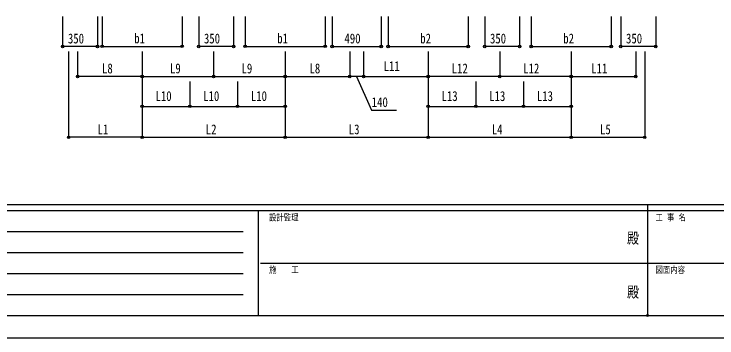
# Model space of a CAD drawing. Units: millimetres, scale not verified. Extents: x -12615 to 12615, y -8910 to 8910.
# Drawn here: x -6359 to 679, y -8910 to -5665 of the extents above; entities that cross this region are included whole.
import ezdxf
from ezdxf.enums import TextEntityAlignment as Align

# ---------------------------------------------------------------- set-up
doc = ezdxf.new("R2010")
doc.units = ezdxf.units.MM
doc.header["$LTSCALE"] = 40
doc.header["$PDMODE"] = 32
doc.header["$PDSIZE"] = 20
doc.layers.add('0-6_YKK_D', color=6, linetype='Continuous')
doc.layers.add('0-7_YKK_ZWAK', color=7, linetype='Continuous')
doc.styles.add('ＭＳ ゴシック', font='')
doc.styles.get('ＭＳ ゴシック').set_extended_font_data('MS Gothic')

msp = doc.modelspace()

# ---------------------------------------------------------------- linework, layer by layer
at = {"layer": '0-6_YKK_D'}
for p, q in [((-5872.16, -5690.05), (-5872.16, -5991.05)), ((-5522.16, -5690.05), (-5522.16, -5991.05)), ((-5476.16, -5690.05), (-5476.16, -5990.05)), ((-4676.16, -5690.05), (-4676.16, -5990.05)), ((-4510.16, -5690.05), (-4510.16, -5991.05)), ((-4160.16, -5690.05), (-4160.16, -5991.05)), ((-4044.16, -5690.05), (-4044.16, -5990.06)), ((-3244.16, -5690.05), (-3244.16, -5990.06)), ((-3173.16, -5690.05), (-3173.16, -5991.06)), ((-2683.16, -5690.05), (-2683.16, -5991.06)), ((-2612.16, -5690.05), (-2612.16, -5991.05)), ((-1812.16, -5690.05), (-1812.16, -5991.05)), ((-1646.16, -5690.05), (-1646.16, -5991.05)), ((-1296.16, -5690.05), (-1296.16, -5991.05)), ((-1180.16, -5690.05), (-1180.16, -5991.06)), ((-380.16, -5690.05), (-380.16, -5991.06)), ((-284.16, -5690.05), (-284.16, -5991.05)), ((65.84, -5690.05), (65.84, -5991.05)), ((-5522.16, -5990.05), (-5872.16, -5990.05)), ((-5812.16, -6039.05), (-5812.16, -6901.05)), ((-5722.16, -6039.05), (-5722.16, -6291.05)), ((-5476.16, -5989.05), (-4676.16, -5989.05)), ((-5076.16, -6039.05), (-5076.16, -6291.05)), ((-5076.16, -6039.05), (-5076.16, -6291.05)), ((-5076.16, -6039.05), (-5076.16, -6901.05)), ((-5076.16, -6039.05), (-5076.16, -6901.05)), ((-4160.16, -5990.05), (-4510.16, -5990.05)), ((-4360.16, -6039.05), (-4360.16, -6291.05)), ((-4360.16, -6039.05), (-4360.16, -6291.05)), ((-4044.16, -5989.06), (-3244.16, -5989.06)), ((-3644.16, -6039.05), (-3644.16, -6291.05)), ((-3644.16, -6039.05), (-3644.16, -6291.05)), ((-3644.16, -6039.05), (-3644.16, -6901.05)), ((-3644.16, -6039.05), (-3644.16, -6901.05)), ((-3173.16, -5990.06), (-2683.16, -5990.06)), ((-2998.16, -6039.05), (-2998.16, -6291.05)), ((-2998.16, -6039.05), (-2998.16, -6291.05)), ((-2858.16, -6039.05), (-2858.16, -6291.05)), ((-2858.16, -6039.05), (-2858.16, -6291.05)), ((-2612.16, -5990.05), (-1812.16, -5990.05)), ((-2212.16, -6039.05), (-2212.16, -6291.05)), ((-2212.16, -6039.05), (-2212.16, -6901.05)), ((-2212.16, -6039.05), (-2212.16, -6901.05)), ((-2212.16, -6039.05), (-2212.16, -6291.05)), ((-1296.16, -5990.05), (-1646.16, -5990.05)), ((-1496.16, -6039.05), (-1496.16, -6291.05)), ((-1496.16, -6039.05), (-1496.16, -6291.05)), ((-1180.16, -5990.06), (-380.16, -5990.06)), ((-780.16, -6039.05), (-780.16, -6291.05)), ((-780.16, -6039.05), (-780.16, -6291.05)), ((-780.16, -6039.05), (-780.16, -6901.05)), ((-780.16, -6039.05), (-780.16, -6901.05)), ((65.84, -5990.05), (-284.16, -5990.05)), ((-134.16, -6039.05), (-134.16, -6291.05)), ((-44.16, -6039.05), (-44.16, -6901.05)), ((-5076.16, -6290.05), (-5722.16, -6290.05)), ((-5076.16, -6290.05), (-4360.16, -6290.05)), ((-4360.16, -6290.05), (-3644.16, -6290.05)), ((-3644.16, -6290.05), (-2998.16, -6290.05)), ((-2858.16, -6290.05), (-2998.16, -6290.05)), ((-2858.16, -6290.05), (-2212.16, -6290.05)), ((-1496.16, -6290.05), (-2212.16, -6290.05)), ((-780.16, -6290.05), (-1496.16, -6290.05)), ((-780.16, -6290.05), (-134.16, -6290.05)), ((-5076.16, -6340.05), (-5076.16, -6591.05)), ((-4598.83, -6340.05), (-4598.83, -6591.05)), ((-4598.83, -6340.05), (-4598.83, -6591.05)), ((-4121.49, -6340.05), (-4121.49, -6591.05)), ((-4121.49, -6340.05), (-4121.49, -6591.05)), ((-3644.16, -6340.05), (-3644.16, -6591.05)), ((-2212.16, -6340.05), (-2212.16, -6591.05)), ((-1734.83, -6340.05), (-1734.83, -6591.05)), ((-1734.83, -6340.05), (-1734.83, -6591.05)), ((-1257.49, -6340.05), (-1257.49, -6591.05)), ((-1257.49, -6340.05), (-1257.49, -6591.05)), ((-780.16, -6340.05), (-780.16, -6591.05)), ((-5076.16, -6590.05), (-4598.83, -6590.05)), ((-4598.83, -6590.05), (-4121.49, -6590.05)), ((-4121.49, -6590.05), (-3644.16, -6590.05)), ((-2212.16, -6590.05), (-1734.83, -6590.05)), ((-1734.83, -6590.05), (-1257.49, -6590.05)), ((-1257.49, -6590.05), (-780.16, -6590.05)), ((-5076.16, -6900.05), (-5812.16, -6900.05)), ((-5076.16, -6900.05), (-3644.16, -6900.05)), ((-3644.16, -6900.05), (-2212.16, -6900.05)), ((-2212.16, -6900.05), (-780.16, -6900.05)), ((-780.16, -6900.05), (-44.16, -6900.05))]:
    msp.add_line(p, q, dxfattribs=at)
msp.add_lwpolyline([(-2928.16, -6290.05), (-2779.42, -6629.02), (-2530.62, -6629.02)], dxfattribs=at)
for centre in [(-5872.16, -5990.05), (-5522.16, -5990.05), (-5476.16, -5989.05), (-4676.16, -5989.05), (-4510.16, -5990.05), (-4160.16, -5990.05), (-4044.16, -5989.06), (-3244.16, -5989.06), (-3173.16, -5990.06), (-2683.16, -5990.06), (-2612.16, -5990.05), (-1812.16, -5990.05), (-1646.16, -5990.05), (-1296.16, -5990.05), (-1180.16, -5990.06), (-380.16, -5990.06), (-284.16, -5990.05), (65.84, -5990.05), (-5722.16, -6290.05), (-5076.16, -6290.05), (-5076.16, -6290.05), (-4360.16, -6290.05), (-4360.16, -6290.05), (-3644.16, -6290.05), (-3644.16, -6290.05), (-2998.16, -6290.05), (-2998.16, -6290.05), (-2858.16, -6290.05), (-2858.16, -6290.05), (-2212.16, -6290.05), (-2212.16, -6290.05), (-1496.16, -6290.05), (-1496.16, -6290.05), (-780.16, -6290.05), (-780.16, -6290.05), (-134.16, -6290.05), (-5076.16, -6590.05), (-4598.83, -6590.05), (-4598.83, -6590.05), (-4121.49, -6590.05), (-4121.49, -6590.05), (-3644.16, -6590.05), (-2212.16, -6590.05), (-1734.83, -6590.05), (-1734.83, -6590.05), (-1257.49, -6590.05), (-1257.49, -6590.05), (-780.16, -6590.05), (-5812.16, -6900.05), (-5076.16, -6900.05), (-5076.16, -6900.05), (-3644.16, -6900.05), (-3644.16, -6900.05), (-2212.16, -6900.05), (-2212.16, -6900.05), (-780.16, -6900.05), (-780.16, -6900.05), (-44.16, -6900.05)]:
    msp.add_circle(centre, 12.75, dxfattribs=at)
at = {"layer": '0-7_YKK_ZWAK'}
for p, q in [((11685.06, -7575), (-11714.94, -7575)), ((-14.94, -7575), (-14.94, -8685)), ((-3914.94, -7635), (-11714.94, -7635)), ((-3914.94, -7635), (-3914.94, -8685)), ((-14.94, -7635), (-3914.94, -7635)), ((3885.06, -7635), (-14.94, -7635)), ((-11587.44, -7845), (-4064.94, -7845)), ((-11587.44, -8055), (-4064.94, -8055)), ((-3892.44, -8160), (-14.94, -8160)), ((-14.94, -8160), (3885.06, -8160)), ((-11587.44, -8265), (-4064.94, -8265)), ((-11587.44, -8475), (-4064.94, -8475)), ((-11714.94, -8685), (-3914.94, -8685)), ((-3914.94, -8685), (-14.94, -8685)), ((-14.94, -8685), (3885.06, -8685))]:
    msp.add_line(p, q, dxfattribs=at)
msp.add_lwpolyline([(-12615, -8910), (12615, -8910), (12615, 8910), (-12615, 8910)], close=True, dxfattribs=at)
msp.add_point((-14.94, -8685), dxfattribs=at)

# ---------------------------------------------------------------- texts
at = {"layer": '0-6_YKK_D', "style": 'ＭＳ ゴシック', "width": 0.8}
for s, p in [('350', (-5819.56, -5989.05)), ('b1', (-5155.36, -5988.05)), ('350', (-4457.56, -5989.05)), ('b1', (-3723.36, -5988.06)), ('490', (-3050.56, -5989.06)), ('b2', (-2291.36, -5989.05)), ('350', (-1593.56, -5989.05)), ('b2', (-859.36, -5989.06)), ('350', (-231.56, -5989.05)), ('L8', (-5478.36, -6289.05)), ('L9', (-4797.36, -6289.05)), ('L9', (-4081.36, -6289.05)), ('L8', (-3400.36, -6289.05)), ('L11', (-2657.56, -6266.05)), ('L12', (-1976.56, -6289.05)), ('L12', (-1260.56, -6289.05)), ('L11', (-579.56, -6289.05)), ('L10', (-4942.63, -6566.05)), ('L10', (-4465.29, -6566.05)), ('L10', (-3987.96, -6566.05)), ('L13', (-2078.63, -6566.05)), ('L13', (-1601.29, -6566.05)), ('L13', (-1123.96, -6566.05)), ('140', (-2777.42, -6627.02)), ('L1', (-5523.36, -6899.05)), ('L2', (-4439.36, -6899.05)), ('L3', (-3007.36, -6899.05)), ('L4', (-1575.36, -6899.05)), ('L5', (-491.36, -6899.05))]:
    msp.add_text(s, height=98.97, dxfattribs=at).set_placement(p, align=Align.BOTTOM_LEFT)
at = {"layer": '0-7_YKK_ZWAK', "style": 'ＭＳ ゴシック', "width": 0.8}
for s, height, p in [('設計監理', 65.98, (-3804.94, -7755)), ('工 事 名', 65.98, (63.81, -7755)), ('殿', 110, (-221, -7997.5)), ('施\u3000\u3000工', 65.98, (-3804.94, -8280)), ('図面内容', 65.98, (63.81, -8280)), ('殿', 110, (-221, -8537.5))]:
    msp.add_text(s, height=height, dxfattribs=at).set_placement(p, align=Align.BOTTOM_LEFT)

doc.saveas('drawing.dxf')
